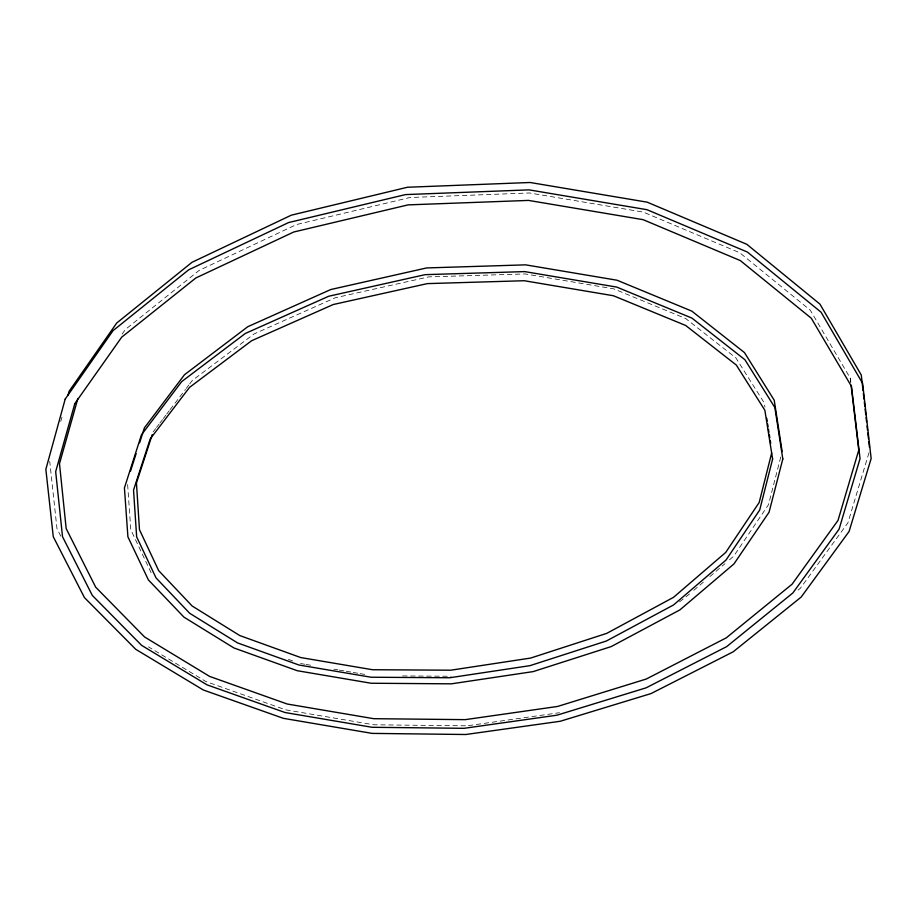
<?xml version="1.0" encoding="UTF-8"?>
<svg xmlns="http://www.w3.org/2000/svg" width="917" height="917" viewBox="0 0 917 917"><rect width="100%" height="100%" fill="white"/><g stroke="black" fill="none" stroke-linecap="round" stroke-linejoin="round"><path stroke-width="0.69" stroke-dasharray="4.58 3.44" d="M780.745 457.033L768.48 504.705L733.589 556.332L729.29 560M60.74 421.511L62.264 416.009M868.984 452.746L847.916 522.793L800.346 588.267L797.033 590.961M122.087 334.12L125.365 329.478L199.161 270.4L296.409 224.573L409.968 197.499L529.567 192.971L643.298 212.091L739.755 252.76L810.284 310.187L850.231 378.113L850.861 382.263M153.105 431.964L155.649 428.606M156.509 427.494L159.065 424.135M159.913 423.012L162.469 419.665M163.318 418.542L165.874 415.183M166.722 414.06L169.278 410.713M170.138 409.59L185.463 389.45M186.311 388.327L188.868 384.98M189.716 383.856L192.272 380.498L254.124 333.903L335.278 297.773L428.824 276.877L525.166 273.942L613.725 288.855L685.595 318.474L735.904 357.917L764.285 402.976L764.95 407.148M689.481 594.01L677.319 603.615M693.791 590.342L705.62 580.22M709.918 576.552L724.98 563.68M468.335 725.622L559.45 712.715M402.597 675.944L451.095 676.265M465.504 725.806L373.804 724.785L285.531 709.804L205.924 681.549L148.531 646.863M300.512 663.518L304.673 664.229M306.06 664.458L311.608 665.398M333.811 669.158L337.972 669.868M339.359 670.109L344.907 671.049M346.294 671.278L351.841 672.218M353.228 672.459L358.776 673.399M360.163 673.628L365.711 674.568M288.397 659.415L293.761 661.352M60.82 536.193L56.969 528.593L49.724 461.366M151.133 572.724L130.776 529.705L127.578 483.637M850.231 378.113L850.724 382.343"/><path stroke-width="1.38" d="M771.667 453.021L759.196 502.47L725.714 552.435L673.514 597.334L606.733 633.372L530.656 658.062L450.809 670.201L372.543 669.731L300.787 657.569L239.761 635.55L192.146 605.999L158.675 570.638L139.476 529.717L136.438 482.984L152.222 434.658M67.961 395.399L69.096 391.272L116.711 323.036L191.997 262.308L291.319 215.174L407.469 187.251L530.129 182.494L647.161 202.164L746.828 244.312L819.947 304.123L861.281 375.053L863.046 390.619M77.876 398.482L59.49 463.67L66.173 528.605L95.677 587.167L144.634 637.017L209.638 676.425L287.216 704.015L373.689 718.687L465.194 719.65L557.57 706.457L646.267 679.027L726.275 637.842L792.093 584.186L838.012 520.409L858.771 450.109L851.068 385.174M130.432 471.338L136.106 453.674M139.602 442.819L144.393 427.872L184.5 374.721L247.773 326.716L330.796 289.52L426.657 267.936L525.647 264.853L617.084 280.235L691.773 311.092L744.444 352.564L774.223 400.225L782.144 451.588M766.715 418.278L767.162 421.052M767.598 423.837L768.045 426.611M768.48 429.397L768.927 432.182M769.363 434.956L769.81 437.741M770.246 440.515L770.693 443.301M863.367 393.439L864.009 399.101M864.33 401.933L864.811 406.185M865.132 409.005L865.774 414.667M866.095 417.499L866.576 421.751M867.058 425.992L867.539 430.233M867.86 433.065L868.502 438.727M868.823 441.558L869.465 447.221M772.618 459.05L759.712 509.99L726.035 560.023L673.548 604.956L606.412 640.994L529.946 665.662L449.697 677.755L371.041 677.227L298.931 665.008L237.583 642.92L189.693 613.29L156.005 577.87L136.656 536.869L133.538 490.068L150.205 438.956L189.521 387.398L251.659 340.711L333.249 304.524L427.345 283.617L524.272 280.728L613.381 295.733L685.698 325.478L736.317 365.058L764.858 410.266L772.618 459.05M782.809 459.004L769.054 512.236L733.955 563.921L679.864 609.92L611.158 646.6L533.178 671.599L451.428 683.83L371.156 683.245L297.268 670.717L233.915 647.952L183.939 617.13L148.428 579.957L127.91 536.858L124.425 487.913L141.447 434.853L181.692 381.598L245.263 333.501L328.733 296.237L425.144 274.653L524.753 271.604L616.763 287.09L691.922 318.084L744.902 359.705L774.865 407.515L782.809 459.004M65.199 399.101L45.85 469.344L53.266 536.709L84.433 597.575L135.716 649.293L203.31 689.985L283.387 718.332L372.153 733.394L465.79 734.506L560.23 721.266L651.024 693.573L733.187 651.804L801.183 597.059L849.085 531.482L871.15 458.58L862.622 383.352L821.036 312.17L747.412 252.072L647.001 209.695L529.098 189.876L405.555 194.587L288.603 222.556L188.673 269.816L112.986 330.693L65.199 399.101M74.816 403.606L55.673 471.659L62.528 536.732L92.308 595.408L141.619 645.362L207.047 684.861L285.072 712.532L372.038 727.284L464.036 728.327L556.928 715.203L646.141 687.819L726.631 646.657L792.873 592.955L839.124 529.086L860.054 458.638L851.492 386.412L811.304 318.245L740.271 260.554L643.104 219.667L528.536 200.41L408.076 204.881L293.749 232.001L195.894 277.943L121.709 337.158L74.816 403.606"/></g></svg>
